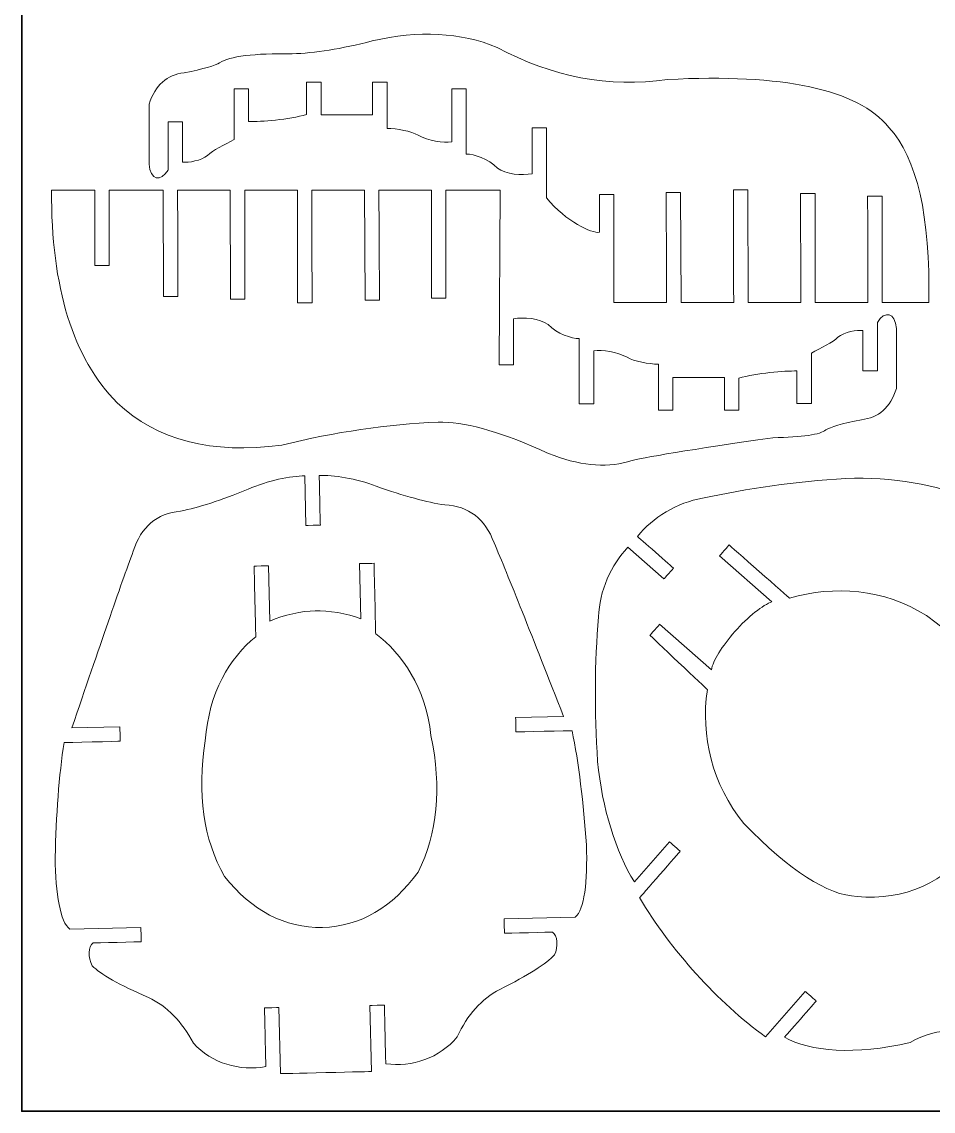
# Model space of a CAD drawing. Header units: inches. Extents: x -777 to 162, y -556 to 220.
# Drawn here: x -294.8 to -117, y -224.1 to -11.7 of the extents above; entities that cross this region are included whole.
import ezdxf

# ---------------------------------------------------------------- set-up
doc = ezdxf.new("R2010")
doc.units = ezdxf.units.IN
doc.header["$MEASUREMENT"] = 0
doc.layers.add('Layer 1', color=1, linetype='Continuous')
doc.layers.add('Layer 2', color=5, linetype='Continuous')

msp = doc.modelspace()

# ---------------------------------------------------------------- linework, layer by layer
at = {"layer": 'Layer 1', "lineweight": 9}
for points, knots in [([(-256.2105, -19.6508), (-254.2415, -18.381), (-249.5198, -17.7989), (-242.0465, -17.9032), (-242.0465, -17.9032), (-237.6828, -17.7836), (-232.4821, -16.9468), (-226.4446, -15.3926), (-226.4446, -15.3926), (-217.3585, -13.3005), (-209.2288, -13.7189), (-202.0555, -16.6479), (-202.0555, -16.6479), (-191.3553, -22.446), (-180.2965, -24.5382), (-168.8791, -22.9242), (-168.8791, -22.9242), (-146.2234, -21.7287), (-131.8171, -24.8367), (-125.66, -32.2491), (-125.66, -32.2491), (-120.1671, -38.2025), (-117.5686, -49.5929), (-117.866, -66.4192)], [0, 0, 0, 0, 0.16666667, 0.16666667, 0.16666667, 0.16666668, 0.33333333, 0.33333333, 0.33333333, 0.33333334, 0.5, 0.5, 0.5, 0.50000001, 0.66666667, 0.66666667, 0.66666667, 0.66666668, 0.83333333, 0.83333333, 0.83333333, 0.83333334, 1, 1, 1, 1]), ([(-266.2636, -40.5662), (-267.7103, -42.99), (-269.7344, -42.6011), (-269.972, -39.3995), (-269.972, -39.3995), (-269.972, -35.5098), (-269.972, -31.6197), (-269.972, -27.7296), (-269.972, -27.7296), (-268.7725, -24.0195), (-266.4936, -21.985), (-263.1363, -21.6256), (-263.1363, -21.6256), (-259.3287, -20.8478), (-257.02, -20.1895), (-256.2105, -19.6508)], [0, 0, 0, 0, 0.25, 0.25, 0.25, 0.25000001, 0.5, 0.5, 0.5, 0.50000001, 0.75, 0.75, 0.75, 0.75000001, 1, 1, 1, 1]), ([(-250.56, -31.1334), (-250.56, -31.1334), (-250.56, -24.7678), (-250.56, -24.7678), (-250.56, -24.7678), (-250.56, -24.7678), (-253.3794, -24.7678), (-253.3794, -24.7678), (-253.3794, -24.7678), (-253.3794, -24.7678), (-253.3794, -34.5894), (-253.3794, -34.5894)], [0, 0, 0, 0, 0.33333333, 0.33333333, 0.33333333, 0.33333334, 0.66666667, 0.66666667, 0.66666667, 0.66666668, 1, 1, 1, 1]), ([(-236.4165, -29.8322), (-236.4165, -29.8322), (-236.4165, -23.4662), (-236.4165, -23.4662), (-236.4165, -23.4662), (-236.4165, -23.4662), (-239.2359, -23.4662), (-239.2359, -23.4662), (-239.2359, -23.4662), (-239.2359, -23.4662), (-239.2359, -29.7422), (-239.2359, -29.7422)], [0, 0, 0, 0, 0.33333333, 0.33333333, 0.33333333, 0.33333334, 0.66666667, 0.66666667, 0.66666667, 0.66666668, 1, 1, 1, 1]), ([(-223.5458, -32.4503), (-223.5458, -32.4503), (-223.5458, -23.4659), (-223.5458, -23.4659), (-223.5458, -23.4659), (-223.5458, -23.4659), (-226.3652, -23.4659), (-226.3652, -23.4659), (-226.3652, -23.4659), (-226.3652, -23.4659), (-226.3652, -29.8319), (-226.3652, -29.8319)], [0, 0, 0, 0, 0.33333333, 0.33333333, 0.33333333, 0.33333334, 0.66666667, 0.66666667, 0.66666667, 0.66666668, 1, 1, 1, 1]), ([(-208.1203, -37.4619), (-208.1203, -37.4619), (-208.1203, -24.7222), (-208.1203, -24.7222), (-208.1203, -24.7222), (-208.1203, -24.7222), (-210.9397, -24.7222), (-210.9397, -24.7222), (-210.9397, -24.7222), (-210.9397, -24.7222), (-210.9397, -35.0534), (-210.9397, -35.0534)], [0, 0, 0, 0, 0.33333333, 0.33333333, 0.33333333, 0.33333334, 0.66666667, 0.66666667, 0.66666667, 0.66666668, 1, 1, 1, 1]), ([(-263.4443, -39.0281), (-263.4443, -39.0281), (-263.4443, -31.1637), (-263.4443, -31.1637), (-263.4443, -31.1637), (-263.4443, -31.1637), (-266.2636, -31.1637), (-266.2636, -31.1637), (-266.2636, -31.1637), (-266.2636, -31.1637), (-266.2636, -40.5658), (-266.2636, -40.5658)], [0, 0, 0, 0, 0.33333333, 0.33333333, 0.33333333, 0.33333334, 0.66666667, 0.66666667, 0.66666667, 0.66666668, 1, 1, 1, 1]), ([(-223.5458, -32.4499), (-221.6417, -32.5086), (-218.8248, -32.958), (-217.4609, -33.7963), (-217.4609, -33.7963), (-215.5232, -34.8737), (-212.561, -35.2929), (-210.9397, -35.0531)], [0, 0, 0, 0, 0.5, 0.5, 0.5, 0.50000001, 1, 1, 1, 1]), ([(-192.455, -46.0254), (-192.455, -46.0254), (-192.455, -32.3129), (-192.455, -32.3129), (-192.455, -32.3129), (-192.455, -32.3129), (-195.2744, -32.3129), (-195.2744, -32.3129), (-195.2744, -32.3129), (-195.2744, -32.3129), (-195.2744, -41.2824), (-195.2744, -41.2824)], [0, 0, 0, 0, 0.33333333, 0.33333333, 0.33333333, 0.33333334, 0.66666667, 0.66666667, 0.66666667, 0.66666668, 1, 1, 1, 1]), ([(-263.4443, -39.0281), (-262.2502, -39.167), (-259.8299, -38.7354), (-258.5491, -37.7313), (-258.5491, -37.7313), (-257.6601, -36.6841), (-255.148, -35.637), (-253.3794, -34.5894)], [0, 0, 0, 0, 0.5, 0.5, 0.5, 0.50000001, 1, 1, 1, 1]), ([(-208.1203, -37.4619), (-206.6201, -37.4466), (-203.7981, -38.3593), (-202.019, -40.1999), (-202.019, -40.1999), (-200.389, -41.4114), (-197.2186, -41.6862), (-195.2744, -41.2824)], [0, 0, 0, 0, 0.5, 0.5, 0.5, 0.50000001, 1, 1, 1, 1]), ([(-244.0708, -94.2307), (-257.7594, -96.0243), (-268.4595, -93.2743), (-276.1708, -85.9818), (-276.1708, -85.9818), (-284.8039, -77.3418), (-289.0824, -63.5068), (-289.0058, -44.4773)], [0, 0, 0, 0, 0.5, 0.5, 0.5, 0.50000001, 1, 1, 1, 1]), ([(-289.0058, -44.4773), (-287.7807, -44.4773), (-286.4631, -44.4773), (-285.0529, -44.4773), (-285.0529, -44.4773), (-283.8081, -44.4773), (-281.9627, -44.477), (-280.5739, -44.477)], [0, 0, 0, 0, 0.5, 0.5, 0.5, 0.50000001, 1, 1, 1, 1]), ([(-280.5739, -44.477), (-280.5739, -44.477), (-280.5739, -59.1615), (-280.5739, -59.1615), (-280.5739, -59.1615), (-280.5739, -59.1615), (-277.7546, -59.1615), (-277.7546, -59.1615), (-277.7546, -59.1615), (-277.7546, -59.1615), (-277.7546, -44.477), (-277.7546, -44.477)], [0, 0, 0, 0, 0.33333333, 0.33333333, 0.33333333, 0.33333334, 0.66666667, 0.66666667, 0.66666667, 0.66666668, 1, 1, 1, 1]), ([(-267.221, -44.4773), (-267.221, -44.4773), (-267.1798, -65.2119), (-267.1798, -65.2119), (-267.1798, -65.2119), (-267.1798, -65.2119), (-264.3608, -65.2119), (-264.3608, -65.2119), (-264.3608, -65.2119), (-264.3608, -65.2119), (-264.402, -44.4773), (-264.402, -44.4773)], [0, 0, 0, 0, 0.33333333, 0.33333333, 0.33333333, 0.33333334, 0.66666667, 0.66666667, 0.66666667, 0.66666668, 1, 1, 1, 1]), ([(-254.1359, -44.4773), (-254.1359, -44.4773), (-254.0948, -65.7666), (-254.0948, -65.7666), (-254.0948, -65.7666), (-254.0948, -65.7666), (-251.2754, -65.7666), (-251.2754, -65.7666), (-251.2754, -65.7666), (-251.2754, -65.7666), (-251.3166, -44.4773), (-251.3166, -44.4773)], [0, 0, 0, 0, 0.33333333, 0.33333333, 0.33333333, 0.33333334, 0.66666667, 0.66666667, 0.66666667, 0.66666668, 1, 1, 1, 1]), ([(-241.0487, -44.4773), (-241.0487, -44.4773), (-240.9959, -66.4814), (-240.9959, -66.4814), (-240.9959, -66.4814), (-240.9959, -66.4814), (-238.1765, -66.4814), (-238.1765, -66.4814), (-238.1765, -66.4814), (-238.1765, -66.4814), (-238.2293, -44.4773), (-238.2293, -44.4773)], [0, 0, 0, 0, 0.33333333, 0.33333333, 0.33333333, 0.33333334, 0.66666667, 0.66666667, 0.66666667, 0.66666668, 1, 1, 1, 1]), ([(-227.9626, -44.4773), (-227.9626, -44.4773), (-227.8492, -65.9645), (-227.8492, -65.9645), (-227.8492, -65.9645), (-227.8492, -65.9645), (-225.0298, -65.9645), (-225.0298, -65.9645), (-225.0298, -65.9645), (-225.0298, -65.9645), (-225.1432, -44.4773), (-225.1432, -44.4773)], [0, 0, 0, 0, 0.33333333, 0.33333333, 0.33333333, 0.33333334, 0.66666667, 0.66666667, 0.66666667, 0.66666668, 1, 1, 1, 1]), ([(-214.8768, -44.4773), (-214.8768, -44.4773), (-214.8768, -65.5428), (-214.8768, -65.5428), (-214.8768, -65.5428), (-214.8768, -65.5428), (-212.0574, -65.5428), (-212.0574, -65.5428), (-212.0574, -65.5428), (-212.0574, -65.5428), (-212.0574, -44.4773), (-212.0574, -44.4773)], [0, 0, 0, 0, 0.33333333, 0.33333333, 0.33333333, 0.33333334, 0.66666667, 0.66666667, 0.66666667, 0.66666668, 1, 1, 1, 1]), ([(-201.5118, -44.4773), (-201.5118, -44.4773), (-201.7119, -78.5836), (-201.7119, -78.5836), (-201.7119, -78.5836), (-201.7119, -78.5836), (-198.8926, -78.5836), (-198.8926, -78.5836), (-198.8926, -78.5836), (-198.8926, -78.5836), (-198.8926, -69.6141), (-198.8926, -69.6141)], [0, 0, 0, 0, 0.33333333, 0.33333333, 0.33333333, 0.33333334, 0.66666667, 0.66666667, 0.66666667, 0.66666668, 1, 1, 1, 1]), ([(-153.119, -66.4192), (-153.119, -66.4192), (-153.1718, -44.4151), (-153.1718, -44.4151), (-153.1718, -44.4151), (-153.1718, -44.4151), (-155.9908, -44.4151), (-155.9908, -44.4151), (-155.9908, -44.4151), (-155.9908, -44.4151), (-155.938, -66.4192), (-155.938, -66.4192)], [0, 0, 0, 0, 0.33333333, 0.33333333, 0.33333333, 0.33333334, 0.66666667, 0.66666667, 0.66666667, 0.66666668, 1, 1, 1, 1]), ([(-179.2905, -66.4192), (-179.2905, -66.4192), (-179.2905, -45.3537), (-179.2905, -45.3537), (-179.2905, -45.3537), (-179.2905, -45.3537), (-182.1099, -45.3537), (-182.1099, -45.3537), (-182.1099, -45.3537), (-182.1099, -45.3537), (-182.1099, -52.7078), (-182.1099, -52.7078)], [0, 0, 0, 0, 0.33333333, 0.33333333, 0.33333333, 0.33333334, 0.66666667, 0.66666667, 0.66666667, 0.66666668, 1, 1, 1, 1]), ([(-166.2051, -66.4199), (-166.2051, -66.4199), (-166.2835, -44.9327), (-166.2835, -44.9327), (-166.2835, -44.9327), (-166.2835, -44.9327), (-169.1029, -44.9327), (-169.1029, -44.9327), (-169.1029, -44.9327), (-169.1029, -44.9327), (-169.0245, -66.4199), (-169.0245, -66.4199)], [0, 0, 0, 0, 0.33333333, 0.33333333, 0.33333333, 0.33333334, 0.66666667, 0.66666667, 0.66666667, 0.66666668, 1, 1, 1, 1]), ([(-140.0314, -66.4192), (-140.0314, -66.4192), (-140.0726, -45.1299), (-140.0726, -45.1299), (-140.0726, -45.1299), (-140.0726, -45.1299), (-142.8916, -45.1299), (-142.8916, -45.1299), (-142.8916, -45.1299), (-142.8916, -45.1299), (-142.8504, -66.4192), (-142.8504, -66.4192)], [0, 0, 0, 0, 0.33333333, 0.33333333, 0.33333333, 0.33333334, 0.66666667, 0.66666667, 0.66666667, 0.66666668, 1, 1, 1, 1]), ([(-126.9463, -66.4192), (-126.9463, -66.4192), (-126.9875, -45.6846), (-126.9875, -45.6846), (-126.9875, -45.6846), (-126.9875, -45.6846), (-129.8069, -45.6846), (-129.8069, -45.6846), (-129.8069, -45.6846), (-129.8069, -45.6846), (-129.7657, -66.4192), (-129.7657, -66.4192)], [0, 0, 0, 0, 0.33333333, 0.33333333, 0.33333333, 0.33333334, 0.66666667, 0.66666667, 0.66666667, 0.66666668, 1, 1, 1, 1]), ([(-127.9037, -70.3303), (-126.457, -67.9065), (-124.433, -68.2954), (-124.1953, -71.497), (-124.1953, -71.497), (-124.1953, -75.3867), (-124.1953, -79.2768), (-124.1953, -83.1669), (-124.1953, -83.1669), (-125.3949, -86.877), (-127.6737, -88.9115), (-131.0311, -89.2709), (-131.0311, -89.2709), (-134.8386, -90.0487), (-137.1473, -90.7069), (-137.9569, -91.2456)], [0, 0, 0, 0, 0.25, 0.25, 0.25, 0.25000001, 0.5, 0.5, 0.5, 0.50000001, 0.75, 0.75, 0.75, 0.75000001, 1, 1, 1, 1]), ([(-186.0466, -73.4346), (-187.5469, -73.4499), (-190.3692, -72.5372), (-192.1483, -70.6966), (-192.1483, -70.6966), (-193.7783, -69.4851), (-196.9484, -69.2102), (-198.8926, -69.6141)], [0, 0, 0, 0, 0.5, 0.5, 0.5, 0.50000001, 1, 1, 1, 1]), ([(-130.7231, -71.8684), (-131.9172, -71.7295), (-134.3374, -72.1611), (-135.6183, -73.1652), (-135.6183, -73.1652), (-136.5073, -74.2124), (-139.0194, -75.2599), (-140.7879, -76.3074)], [0, 0, 0, 0, 0.5, 0.5, 0.5, 0.50000001, 1, 1, 1, 1]), ([(-130.7231, -71.8684), (-130.7231, -71.8684), (-130.7231, -79.7328), (-130.7231, -79.7328), (-130.7231, -79.7328), (-130.7231, -79.7328), (-127.9037, -79.7328), (-127.9037, -79.7328), (-127.9037, -79.7328), (-127.9037, -79.7328), (-127.9037, -70.3307), (-127.9037, -70.3307)], [0, 0, 0, 0, 0.33333333, 0.33333333, 0.33333333, 0.33333334, 0.66666667, 0.66666667, 0.66666667, 0.66666668, 1, 1, 1, 1]), ([(-186.0466, -73.4346), (-186.0466, -73.4346), (-186.0466, -86.1743), (-186.0466, -86.1743), (-186.0466, -86.1743), (-186.0466, -86.1743), (-183.2273, -86.1743), (-183.2273, -86.1743), (-183.2273, -86.1743), (-183.2273, -86.1743), (-183.2273, -75.8431), (-183.2273, -75.8431)], [0, 0, 0, 0, 0.33333333, 0.33333333, 0.33333333, 0.33333334, 0.66666667, 0.66666667, 0.66666667, 0.66666668, 1, 1, 1, 1]), ([(-170.6219, -78.4465), (-172.526, -78.3879), (-175.3425, -77.9385), (-176.7064, -77.1002), (-176.7064, -77.1002), (-178.6441, -76.0227), (-181.606, -75.6036), (-183.2273, -75.8434)], [0, 0, 0, 0, 0.5, 0.5, 0.5, 0.50000001, 1, 1, 1, 1]), ([(-143.6073, -79.7634), (-143.6073, -79.7634), (-143.6073, -86.1291), (-143.6073, -86.1291), (-143.6073, -86.1291), (-143.6073, -86.1291), (-140.7879, -86.1291), (-140.7879, -86.1291), (-140.7879, -86.1291), (-140.7879, -86.1291), (-140.7879, -76.3074), (-140.7879, -76.3074)], [0, 0, 0, 0, 0.33333333, 0.33333333, 0.33333333, 0.33333334, 0.66666667, 0.66666667, 0.66666667, 0.66666668, 1, 1, 1, 1]), ([(-170.6219, -78.4462), (-170.6219, -78.4462), (-170.6219, -87.4306), (-170.6219, -87.4306), (-170.6219, -87.4306), (-170.6219, -87.4306), (-167.8025, -87.4306), (-167.8025, -87.4306), (-167.8025, -87.4306), (-167.8025, -87.4306), (-167.8025, -81.0646), (-167.8025, -81.0646)], [0, 0, 0, 0, 0.33333333, 0.33333333, 0.33333333, 0.33333334, 0.66666667, 0.66666667, 0.66666667, 0.66666668, 1, 1, 1, 1]), ([(-157.7512, -81.0642), (-157.7512, -81.0642), (-157.7512, -87.4303), (-157.7512, -87.4303), (-157.7512, -87.4303), (-157.7512, -87.4303), (-154.9318, -87.4303), (-154.9318, -87.4303), (-154.9318, -87.4303), (-154.9318, -87.4303), (-154.9318, -81.1543), (-154.9318, -81.1543)], [0, 0, 0, 0, 0.33333333, 0.33333333, 0.33333333, 0.33333334, 0.66666667, 0.66666667, 0.66666667, 0.66666668, 1, 1, 1, 1]), ([(-137.9569, -91.2456), (-139.066, -92.1809), (-142.5138, -92.6923), (-148.3009, -92.7794), (-148.3009, -92.7794), (-164.2075, -95.0676), (-173.6549, -96.6276), (-176.6416, -97.4586), (-176.6416, -97.4586), (-181.0651, -98.7139), (-186.2059, -98.1759), (-192.0641, -95.8447), (-192.0641, -95.8447), (-192.632, -95.583), (-193.1926, -95.3296), (-193.7452, -95.0854), (-193.7452, -95.0854), (-202.0393, -91.4148), (-208.6523, -89.6354), (-213.5839, -89.7476), (-213.5839, -89.7476), (-223.507, -90.1661), (-233.6691, -91.6604), (-244.0708, -94.2307)], [0, 0, 0, 0, 0.16666667, 0.16666667, 0.16666667, 0.16666668, 0.33333333, 0.33333333, 0.33333333, 0.33333334, 0.5, 0.5, 0.5, 0.50000001, 0.66666667, 0.66666667, 0.66666667, 0.66666668, 0.83333333, 0.83333333, 0.83333333, 0.83333334, 1, 1, 1, 1]), ([(-285.0208, -149.3829), (-279.7078, -133.7202), (-275.4802, -121.4392), (-273.0625, -114.9218), (-273.0625, -114.9218), (-271.5359, -110.1546), (-268.457, -107.5451), (-263.8261, -107.0945), (-263.8261, -107.0945), (-260.3698, -106.414), (-255.9735, -104.9914), (-250.6369, -102.8266), (-250.6369, -102.8266), (-246.797, -101.1243), (-242.3317, -100.232), (-239.6049, -100.2059)], [0, 0, 0, 0, 0.25, 0.25, 0.25, 0.25000001, 0.5, 0.5, 0.5, 0.50000001, 0.75, 0.75, 0.75, 0.75000001, 1, 1, 1, 1]), ([(-239.6049, -100.2059), (-239.6049, -100.2059), (-239.3776, -109.8948), (-239.3776, -109.8948), (-239.3776, -109.8948), (-239.3776, -109.8948), (-236.5591, -109.8287), (-236.5591, -109.8287), (-236.5591, -109.8287), (-236.5591, -109.8287), (-236.7864, -100.1398), (-236.7864, -100.1398)], [0, 0, 0, 0, 0.33333333, 0.33333333, 0.33333333, 0.33333334, 0.66666667, 0.66666667, 0.66666667, 0.66666668, 1, 1, 1, 1]), ([(-189.1145, -147.1327), (-195.1562, -131.7364), (-199.9544, -119.6671), (-202.6751, -113.2703), (-202.6751, -113.2703), (-204.4236, -108.58), (-207.6215, -106.1178), (-212.2685, -105.8848), (-212.2685, -105.8848), (-215.7529, -105.3672), (-220.211, -104.1523), (-225.6433, -102.2402), (-225.6433, -102.2402), (-229.5589, -100.7198), (-234.0614, -100.0379), (-236.7864, -100.1398)], [0, 0, 0, 0, 0.25, 0.25, 0.25, 0.25000001, 0.5, 0.5, 0.5, 0.50000001, 0.75, 0.75, 0.75, 0.75000001, 1, 1, 1, 1]), ([(-109.9088, -104.7805), (-116.0626, -101.9287), (-125.0042, -100.3923), (-134.0633, -100.7166), (-134.0633, -100.7166), (-143.9326, -101.3644), (-153.2515, -102.6539), (-162.0199, -104.5851), (-162.0199, -104.5851), (-166.922, -105.3894), (-171.8099, -108.3448), (-174.711, -112.037)], [0, 0, 0, 0, 0.33333333, 0.33333333, 0.33333333, 0.33333334, 0.66666667, 0.66666667, 0.66666667, 0.66666668, 1, 1, 1, 1]), ([(-176.5702, -114.1569), (-176.5702, -114.1569), (-169.5332, -120.3271), (-169.5332, -120.3271), (-169.5332, -120.3271), (-169.5332, -120.3271), (-167.6746, -118.2072), (-167.6746, -118.2072), (-167.6746, -118.2072), (-167.6746, -118.2072), (-174.711, -112.037), (-174.711, -112.037)], [0, 0, 0, 0, 0.33333333, 0.33333333, 0.33333333, 0.33333334, 0.66666667, 0.66666667, 0.66666667, 0.66666668, 1, 1, 1, 1]), ([(-175.3104, -179.3736), (-178.9421, -173.6452), (-181.6162, -164.9623), (-182.479, -155.9382), (-182.479, -155.9382), (-183.127, -146.0685), (-183.0669, -136.6607), (-182.2988, -127.7146), (-182.2988, -127.7146), (-182.1423, -122.7493), (-179.8512, -117.516), (-176.5702, -114.1569)], [0, 0, 0, 0, 0.33333333, 0.33333333, 0.33333333, 0.33333334, 0.66666667, 0.66666667, 0.66666667, 0.66666668, 1, 1, 1, 1]), ([(-148.47, -124.7898), (-148.47, -124.7898), (-158.7015, -115.8176), (-158.7015, -115.8176), (-158.7015, -115.8176), (-158.7015, -115.8176), (-156.8431, -113.698), (-156.8431, -113.698), (-156.8431, -113.698), (-156.8431, -113.698), (-145.0364, -124.0504), (-145.0364, -124.0504)], [0, 0, 0, 0, 0.33333333, 0.33333333, 0.33333333, 0.33333334, 0.66666667, 0.66666667, 0.66666667, 0.66666668, 1, 1, 1, 1]), ([(-246.412, -128.5493), (-246.412, -128.5493), (-246.6651, -117.7592), (-246.6651, -117.7592), (-246.6651, -117.7592), (-246.6651, -117.7592), (-249.4837, -117.8231), (-249.4837, -117.8231), (-249.4837, -117.8231), (-249.4837, -117.8231), (-249.1609, -131.5805), (-249.1609, -131.5805)], [0, 0, 0, 0, 0.33333333, 0.33333333, 0.33333333, 0.33333334, 0.66666667, 0.66666667, 0.66666667, 0.66666668, 1, 1, 1, 1]), ([(-228.6576, -128.1316), (-228.6576, -128.1316), (-228.9107, -117.3415), (-228.9107, -117.3415), (-228.9107, -117.3415), (-228.9107, -117.3415), (-226.0923, -117.2754), (-226.0923, -117.2754), (-226.0923, -117.2754), (-226.0923, -117.2754), (-225.7695, -131.0328), (-225.7695, -131.0328)], [0, 0, 0, 0, 0.33333333, 0.33333333, 0.33333333, 0.33333334, 0.66666667, 0.66666667, 0.66666667, 0.66666668, 1, 1, 1, 1]), ([(-118.3493, -127.4356), (-108.034, -135.0887), (-102.3676, -141.7678), (-101.3503, -147.4754), (-101.3503, -147.4754), (-99.3117, -156.5187), (-101.7345, -164.6484), (-108.6185, -171.8637)], [0, 0, 0, 0, 0.5, 0.5, 0.5, 0.50000001, 1, 1, 1, 1]), ([(-160.2932, -138.0422), (-160.2932, -138.0422), (-170.41, -129.1715), (-170.41, -129.1715), (-170.41, -129.1715), (-170.41, -129.1715), (-172.2686, -131.2914), (-172.2686, -131.2914), (-172.2686, -131.2914), (-172.2686, -131.2914), (-161.0724, -141.9166), (-161.0724, -141.9166)], [0, 0, 0, 0, 0.33333333, 0.33333333, 0.33333333, 0.33333334, 0.66666667, 0.66666667, 0.66666667, 0.66666668, 1, 1, 1, 1]), ([(-249.1609, -131.5805), (-254.2503, -135.689), (-258.3195, -142.4726), (-259.0042, -151.8756), (-259.0042, -151.8756), (-260.6517, -162.2265), (-259.4007, -171.0561), (-255.251, -178.3637)], [0, 0, 0, 0, 0.5, 0.5, 0.5, 0.50000001, 1, 1, 1, 1]), ([(-225.7695, -131.0328), (-220.493, -134.898), (-216.1097, -141.4822), (-214.9849, -150.8428), (-214.9849, -150.8428), (-212.8537, -161.105), (-213.6892, -169.9836), (-217.4917, -177.4777)], [0, 0, 0, 0, 0.5, 0.5, 0.5, 0.50000001, 1, 1, 1, 1]), ([(-189.1145, -147.1327), (-189.1145, -147.1327), (-198.4703, -147.3522), (-198.4703, -147.3522), (-198.4703, -147.3522), (-198.4703, -147.3522), (-198.4042, -150.1704), (-198.4042, -150.1704), (-198.4042, -150.1704), (-198.4042, -150.1704), (-187.4655, -149.9138), (-187.4655, -149.9138)], [0, 0, 0, 0, 0.33333333, 0.33333333, 0.33333333, 0.33333334, 0.66666667, 0.66666667, 0.66666667, 0.66666668, 1, 1, 1, 1]), ([(-285.0208, -149.3829), (-285.0208, -149.3829), (-275.6643, -149.1634), (-275.6643, -149.1634), (-275.6643, -149.1634), (-275.6643, -149.1634), (-275.5981, -151.9816), (-275.5981, -151.9816), (-275.5981, -151.9816), (-275.5981, -151.9816), (-286.5368, -152.2383), (-286.5368, -152.2383)], [0, 0, 0, 0, 0.33333333, 0.33333333, 0.33333333, 0.33333334, 0.66666667, 0.66666667, 0.66666667, 0.66666668, 1, 1, 1, 1]), ([(-186.84, -186.2829), (-185.0941, -184.8834), (-184.3906, -179.3914), (-184.6737, -172.1736), (-184.6737, -172.1736), (-185.2166, -164.2319), (-186.1657, -156.0235), (-187.4655, -149.9138)], [0, 0, 0, 0, 0.5, 0.5, 0.5, 0.50000001, 1, 1, 1, 1]), ([(-285.4559, -188.5967), (-287.2656, -187.2807), (-288.2259, -181.8277), (-288.2816, -174.6045), (-288.2816, -174.6045), (-288.1117, -166.6461), (-287.5487, -158.4022), (-286.5368, -152.2383)], [0, 0, 0, 0, 0.5, 0.5, 0.5, 0.50000001, 1, 1, 1, 1]), ([(-153.936, -168.0249), (-145.0004, -177.2516), (-137.6381, -181.9964), (-131.8467, -182.2588), (-131.8467, -182.2588), (-122.6149, -183.0977), (-114.872, -179.6327), (-108.619, -171.8642)], [0, 0, 0, 0, 0.5, 0.5, 0.5, 0.50000001, 1, 1, 1, 1]), ([(-175.3104, -179.3736), (-175.3104, -179.3736), (-168.4655, -171.5675), (-168.4655, -171.5675), (-168.4655, -171.5675), (-168.4655, -171.5675), (-166.3457, -173.4263), (-166.3457, -173.4263), (-166.3457, -173.4263), (-166.3457, -173.4263), (-174.2834, -182.4788), (-174.2834, -182.4788)], [0, 0, 0, 0, 0.33333333, 0.33333333, 0.33333333, 0.33333334, 0.66666667, 0.66666667, 0.66666667, 0.66666668, 1, 1, 1, 1]), ([(-186.84, -186.2829), (-186.84, -186.2829), (-200.7229, -186.6086), (-200.7229, -186.6086), (-200.7229, -186.6086), (-200.7229, -186.6086), (-200.6568, -189.4272), (-200.6568, -189.4272), (-200.6568, -189.4272), (-200.6568, -189.4272), (-191.278, -189.2072), (-191.278, -189.2072)], [0, 0, 0, 0, 0.33333333, 0.33333333, 0.33333333, 0.33333334, 0.66666667, 0.66666667, 0.66666667, 0.66666668, 1, 1, 1, 1]), ([(-285.4559, -188.5967), (-285.4559, -188.5967), (-271.573, -188.271), (-271.573, -188.271), (-271.573, -188.271), (-271.573, -188.271), (-271.5069, -191.0896), (-271.5069, -191.0896), (-271.5069, -191.0896), (-271.5069, -191.0896), (-280.8857, -191.3096), (-280.8857, -191.3096)], [0, 0, 0, 0, 0.33333333, 0.33333333, 0.33333333, 0.33333334, 0.66666667, 0.66666667, 0.66666667, 0.66666668, 1, 1, 1, 1]), ([(-223.8021, -214.8828), (-218.7142, -215.5582), (-213.2876, -213.7957), (-209.8874, -209.6525), (-209.8874, -209.6525), (-207.8647, -205.317), (-205.0936, -202.2229), (-201.5751, -200.3706), (-201.5751, -200.3706), (-195.9599, -197.6003), (-192.4028, -195.3573), (-190.9045, -193.6425), (-190.9045, -193.6425), (-190.1334, -192.073), (-190.2759, -189.8064), (-191.278, -189.2072)], [0, 0, 0, 0, 0.25, 0.25, 0.25, 0.25000001, 0.5, 0.5, 0.5, 0.50000001, 0.75, 0.75, 0.75, 0.75000001, 1, 1, 1, 1]), ([(-247.1935, -215.4316), (-252.2441, -216.3449), (-257.7471, -214.8388), (-261.3379, -210.8596), (-261.3379, -210.8596), (-263.5617, -206.6238), (-266.4749, -203.6631), (-270.0764, -201.9778), (-270.0764, -201.9778), (-275.8153, -199.4739), (-279.4737, -197.4002), (-281.0507, -195.7575), (-281.0507, -195.7575), (-281.8946, -194.226), (-281.8585, -191.9552), (-280.8857, -191.3096)], [0, 0, 0, 0, 0.25, 0.25, 0.25, 0.25000001, 0.5, 0.5, 0.5, 0.50000001, 0.75, 0.75, 0.75, 0.75000001, 1, 1, 1, 1]), ([(-97.311, -197.3386), (-96.8269, -199.913), (-100.1744, -203.6447), (-105.4716, -207.0377), (-105.4716, -207.0377), (-107.4675, -207.933), (-110.0719, -208.4416), (-113.2839, -208.5638), (-113.2839, -208.5638), (-115.9293, -208.3534), (-118.6827, -209.0833), (-121.5433, -210.7537), (-121.5433, -210.7537), (-132.1978, -213.2304), (-141.0987, -212.5256), (-146.0158, -209.6869)], [0, 0, 0, 0, 0.25, 0.25, 0.25, 0.25000001, 0.5, 0.5, 0.5, 0.50000001, 0.75, 0.75, 0.75, 0.75000001, 1, 1, 1, 1]), ([(-149.7141, -209.6285), (-149.7141, -209.6285), (-141.9654, -200.7917), (-141.9654, -200.7917), (-141.9654, -200.7917), (-141.9654, -200.7917), (-139.8456, -202.6505), (-139.8456, -202.6505), (-139.8456, -202.6505), (-139.8456, -202.6505), (-146.0158, -209.6869), (-146.0158, -209.6869)], [0, 0, 0, 0, 0.33333333, 0.33333333, 0.33333333, 0.33333334, 0.66666667, 0.66666667, 0.66666667, 0.66666668, 1, 1, 1, 1]), ([(-244.3413, -216.8041), (-244.3413, -216.8041), (-244.6435, -203.9231), (-244.6435, -203.9231), (-244.6435, -203.9231), (-244.6435, -203.9231), (-247.462, -203.9892), (-247.462, -203.9892), (-247.462, -203.9892), (-247.462, -203.9892), (-247.1935, -215.4316), (-247.1935, -215.4316)], [0, 0, 0, 0, 0.33333333, 0.33333333, 0.33333333, 0.33333334, 0.66666667, 0.66666667, 0.66666667, 0.66666668, 1, 1, 1, 1]), ([(-226.5869, -216.3875), (-226.5869, -216.3875), (-226.8891, -203.5065), (-226.8891, -203.5065), (-226.8891, -203.5065), (-226.8891, -203.5065), (-224.0706, -203.4404), (-224.0706, -203.4404), (-224.0706, -203.4404), (-224.0706, -203.4404), (-223.8021, -214.8828), (-223.8021, -214.8828)], [0, 0, 0, 0, 0.33333333, 0.33333333, 0.33333333, 0.33333334, 0.66666667, 0.66666667, 0.66666667, 0.66666668, 1, 1, 1, 1])]:
    msp.add_open_spline(points, degree=3, knots=knots, dxfattribs=at)
for points in [[(-250.56, -31.1334), (-248.0858, -31.1779), (-242.7343, -30.7143), (-239.2359, -29.7422)], [(-226.3652, -29.8319), (-228.9272, -29.8319), (-233.8545, -29.8319), (-236.4165, -29.8319)], [(-277.7546, -44.4773), (-274.4956, -44.4773), (-269.2272, -44.4773), (-267.221, -44.4773)], [(-264.402, -44.4773), (-261.6777, -44.4773), (-256.6787, -44.4773), (-254.1359, -44.4773)], [(-251.3166, -44.4773), (-249.0108, -44.4773), (-244.0113, -44.4773), (-241.0487, -44.4773)], [(-227.9626, -44.4777), (-231.344, -44.4777), (-236.3434, -44.4773), (-238.2293, -44.4773)], [(-214.8768, -44.4773), (-217.9575, -44.4773), (-222.957, -44.4777), (-225.1432, -44.4777)], [(-212.0574, -44.4773), (-209.3026, -44.4773), (-204.2106, -44.4773), (-201.5118, -44.4773)], [(-192.455, -46.0254), (-188.5644, -50.6627), (-183.6725, -52.9768), (-182.1099, -52.7074)], [(-179.2905, -66.4192), (-176.2098, -66.4192), (-171.2107, -66.4195), (-169.0245, -66.4195)], [(-166.2051, -66.4195), (-162.8237, -66.4195), (-157.8239, -66.4192), (-155.938, -66.4192)], [(-142.8504, -66.4192), (-145.1562, -66.4192), (-150.1564, -66.4192), (-153.119, -66.4192)], [(-129.7657, -66.4192), (-132.49, -66.4192), (-137.4887, -66.4192), (-140.0314, -66.4192)], [(-117.866, -66.4192), (-121.125, -66.4192), (-124.9402, -66.4192), (-126.9463, -66.4192)], [(-143.6073, -79.7634), (-146.0815, -79.7189), (-151.4334, -80.1822), (-154.9318, -81.1543)], [(-167.8025, -81.0646), (-165.2405, -81.0646), (-160.3132, -81.0646), (-157.7512, -81.0646)], [(-145.0364, -124.0504), (-136.3014, -121.546), (-126.7095, -122.2362), (-118.3493, -127.4356)], [(-155.6871, -130.5932), (-153.2427, -127.7144), (-150.1464, -125.3374), (-148.47, -124.7898)], [(-237.5768, -126.5416), (-240.0677, -126.6004), (-243.8016, -127.2889), (-246.412, -128.5493)], [(-237.5768, -126.5416), (-235.0859, -126.4835), (-231.3242, -126.995), (-228.6576, -128.1316)], [(-155.6871, -130.5932), (-158.2214, -133.3931), (-159.9695, -136.3085), (-160.2932, -138.0422)], [(-161.0724, -141.9166), (-162.4133, -150.9044), (-160.1836, -160.4158), (-153.936, -168.0249)], [(-255.251, -178.3637), (-249.9107, -185.0548), (-243.5362, -188.3733), (-236.127, -188.3191)], [(-217.4917, -177.4777), (-222.5122, -184.412), (-228.7241, -188.0258), (-236.1277, -188.3191)], [(-149.7141, -209.6285), (-159.0097, -202.9084), (-168.2663, -192.6833), (-174.2834, -182.4788)], [(-235.4639, -216.5955), (-240.7547, -216.7196), (-244.5023, -216.8079), (-244.3413, -216.8041)], [(-235.4639, -216.5955), (-230.1731, -216.4713), (-226.4258, -216.3838), (-226.5869, -216.3875)]]:
    msp.add_open_spline(points, degree=3, dxfattribs=at)
at = {"layer": 'Layer 2', "lineweight": 35}
msp.add_open_spline([(162.3996, 80.669), (162.3996, 80.669), (162.3996, -224.131), (162.3996, -224.131), (162.3996, -224.131), (162.3996, -224.131), (-294.8005, -224.131), (-294.8005, -224.131), (-294.8005, -224.131), (-294.8005, -224.131), (-294.8005, 80.669), (-294.8005, 80.669), (-294.8005, 80.669), (-294.8005, 80.669), (162.3996, 80.669), (162.3996, 80.669)], degree=3, knots=[0, 0, 0, 0, 0.25, 0.25, 0.25, 0.25000001, 0.5, 0.5, 0.5, 0.50000001, 0.75, 0.75, 0.75, 0.75000001, 1, 1, 1, 1], dxfattribs=at)

doc.saveas('drawing.dxf')
